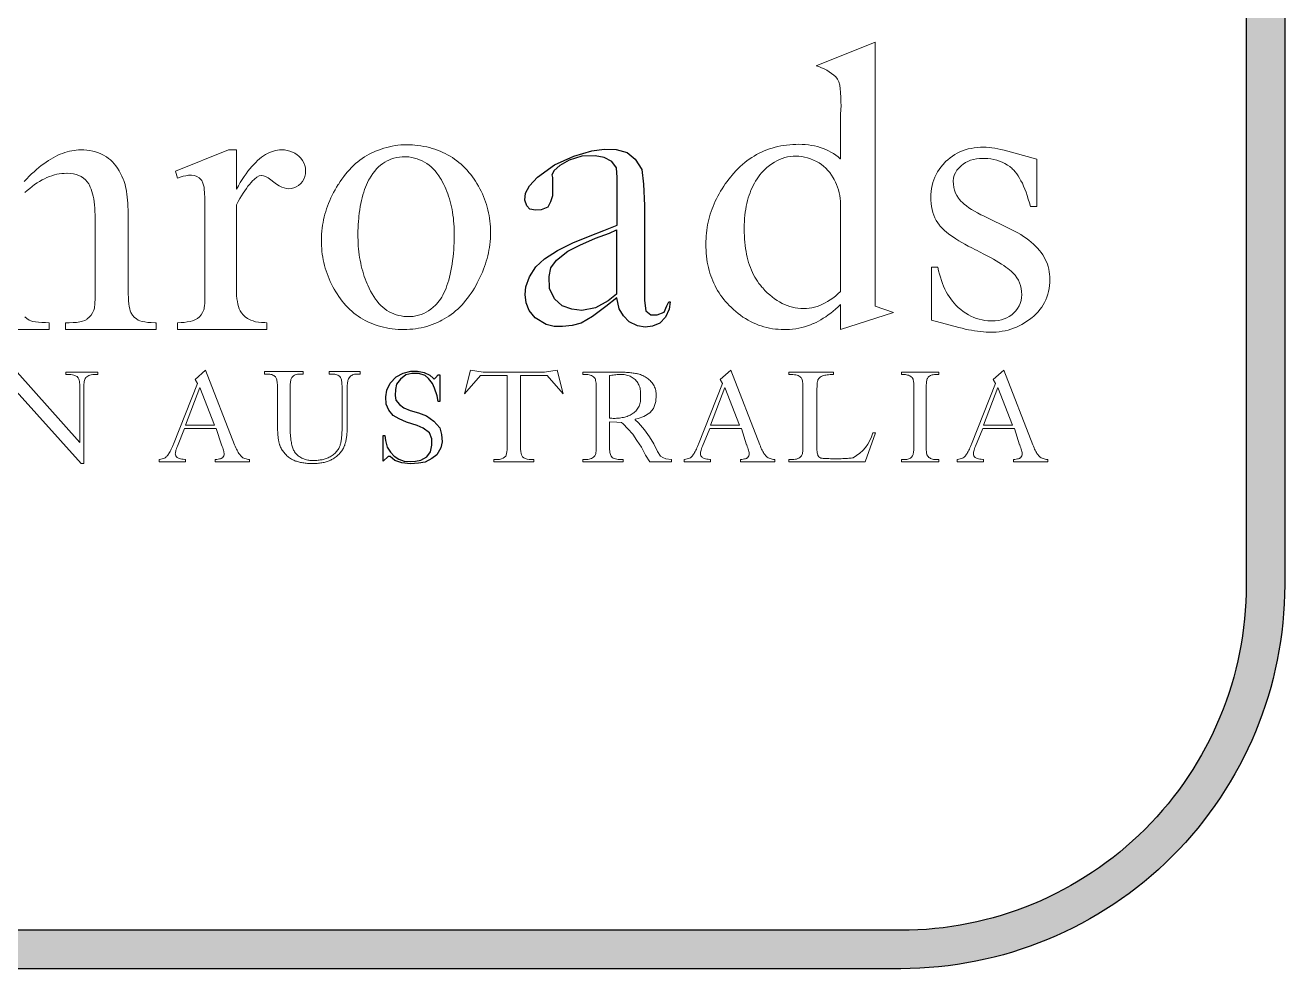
# Model space of a CAD drawing. Extents: x 171 to 1038, y -1303 to 275.
# Drawn here: x 310.28 to 343.08, y 140.06 to 164.64 of the extents above; entities that cross this region are included whole.
import ezdxf

# ---------------------------------------------------------------- set-up
doc = ezdxf.new("R2010")
doc.units = 0
doc.header["$LTSCALE"] = 12
doc.header["$MEASUREMENT"] = 0
for name, color, linetype in [('L18', 4, 'CONTINUOUS'), ('L25', 1, 'CONTINUOUS'), ('L35', 3, 'CONTINUOUS')]:
    doc.layers.add(name, color=color, linetype=linetype)

msp = doc.modelspace()

# ---------------------------------------------------------------- hatches: boundary and pattern name
at = {"layer": 'L25'}
h = msp.add_hatch(color=256, dxfattribs=at)
edge = h.paths.add_edge_path(flags=16)
edge.add_line((333.08, 141.06), (203.08, 141.06))
edge.add_arc((203.08, 150.06), 9, 180, 270, ccw=False)
edge.add_line((194.08, 150.06), (194.08, 265.06))
edge.add_arc((203.08, 265.06), 9, 90, 180, ccw=False)
edge.add_line((203.08, 274.06), (333.08, 274.06))
edge.add_arc((333.08, 265.06), 9, 0, 90, ccw=False)
edge.add_line((342.08, 265.06), (342.08, 150.06))
edge.add_arc((333.08, 150.06), 9, -90, 0, ccw=False)
edge = h.paths.add_edge_path()
edge.add_line((333.08, 140.06), (203.08, 140.06))
edge.add_arc((203.08, 150.06), 10, 180, 270, ccw=False)
edge.add_line((193.08, 150.06), (193.08, 265.06))
edge.add_arc((203.08, 265.06), 10, 90, 180, ccw=False)
edge.add_line((203.08, 275.06), (333.08, 275.06))
edge.add_arc((333.08, 265.06), 10, 0, 90, ccw=False)
edge.add_line((343.08, 265.06), (343.08, 150.06))
edge.add_arc((333.08, 150.06), 10, -90, 0, ccw=False)

# ---------------------------------------------------------------- linework, layer by layer
at = {"layer": 'L18', "lineweight": 0}
for points in [[(330.882, 163.586, -0.102516), (331.395, 163.293), (331.433, 163.238), (331.465, 163.168), (331.491, 163.082), (331.497, 163.051), (331.502, 163.012), (331.506, 162.967), (331.511, 162.915), (331.515, 162.855), (331.518, 162.788), (331.521, 162.715), (331.524, 162.634), (331.526, 162.546), (331.514, 162.322), (331.515, 162.219), (331.516, 162.11), (331.516, 161.994), (331.516, 161.155), (331.507, 161.163), (331.449, 161.211), (331.389, 161.256), (331.326, 161.298), (331.262, 161.336), (331.196, 161.371), (331.128, 161.402), (331.058, 161.431), (330.986, 161.455), (330.911, 161.477), (330.835, 161.496), (330.757, 161.51), (330.677, 161.522), (330.595, 161.53), (330.51, 161.536), (330.424, 161.537), (330.348, 161.536), (330.268, 161.533), (330.189, 161.527), (330.11, 161.519), (330.033, 161.508), (329.958, 161.495), (329.883, 161.479), (329.809, 161.462), (329.737, 161.441), (329.666, 161.419), (329.596, 161.393), (329.527, 161.366), (329.459, 161.336), (329.392, 161.303), (329.327, 161.269), (329.263, 161.231), (329.2, 161.192), (329.137, 161.15), (329.076, 161.106), (329.017, 161.059), (328.958, 161.01), (328.901, 160.958), (328.845, 160.904), (328.789, 160.848), (328.736, 160.789), (328.683, 160.728), (328.654, 160.693), (328.605, 160.63), (328.558, 160.568), (328.513, 160.506), (328.47, 160.443), (328.428, 160.379), (328.389, 160.315), (328.352, 160.25), (328.317, 160.185), (328.283, 160.12), (328.251, 160.054), (328.221, 159.987), (328.193, 159.92), (328.168, 159.853), (328.144, 159.785), (328.122, 159.717), (328.102, 159.648), (328.083, 159.579), (328.067, 159.51), (328.053, 159.439), (328.04, 159.369), (328.03, 159.298), (328.021, 159.226), (328.014, 159.154), (328.01, 159.082), (328.007, 159.009), (328.006, 158.935), (328.007, 158.857), (328.01, 158.777), (328.015, 158.698), (328.023, 158.621), (328.032, 158.545), (328.044, 158.47), (328.057, 158.397), (328.073, 158.324), (328.092, 158.253), (328.112, 158.183), (328.134, 158.115), (328.158, 158.048), (328.185, 157.982), (328.214, 157.917), (328.245, 157.853), (328.277, 157.791), (328.312, 157.73), (328.35, 157.67), (328.389, 157.611), (328.43, 157.554), (328.474, 157.498), (328.519, 157.443), (328.567, 157.389), (328.617, 157.337), (328.664, 157.291), (328.724, 157.234), (328.785, 157.181), (328.847, 157.13), (328.909, 157.082), (328.973, 157.037), (329.038, 156.995), (329.104, 156.956), (329.171, 156.92), (329.239, 156.886), (329.308, 156.856), (329.377, 156.829), (329.448, 156.804), (329.519, 156.782), (329.592, 156.763), (329.666, 156.747), (329.74, 156.734), (329.816, 156.724), (329.892, 156.717), (329.969, 156.713), (330.048, 156.711), (330.103, 156.712), (330.185, 156.716), (330.266, 156.723), (330.346, 156.733), (330.425, 156.747), (330.502, 156.764), (330.579, 156.785), (330.654, 156.808), (330.728, 156.835), (330.801, 156.865), (330.813, 156.87), (330.876, 156.899), (330.939, 156.931), (331.002, 156.966), (331.065, 157.004), (331.129, 157.046), (331.193, 157.091), (331.257, 157.138), (331.321, 157.19), (331.386, 157.244), (331.451, 157.301), (331.516, 157.362), (331.516, 156.711), (332.893, 157.156), (332.417, 157.317), (332.417, 164.196)], [(332.421, 154.021), (332.356, 154.021, -0.210234), (331.839, 153.372), (331.822, 153.368), (331.794, 153.364), (331.763, 153.36), (331.73, 153.357), (331.695, 153.354), (331.658, 153.351), (331.618, 153.35), (331.575, 153.348), (331.531, 153.347), (331.484, 153.347), (331.296, 153.347), (331.256, 153.347), (331.206, 153.348), (331.161, 153.349), (331.121, 153.35), (331.086, 153.352), (331.057, 153.355), (331.033, 153.358), (331.014, 153.361), (331, 153.364), (330.976, 153.376), (330.95, 153.394), (330.93, 153.418), (330.926, 153.426), (330.918, 153.447), (330.911, 153.472), (330.906, 153.501), (330.903, 153.535), (330.9, 153.573), (330.9, 153.615), (330.9, 155.147), (330.9, 155.178), (330.901, 155.221), (330.903, 155.261), (330.905, 155.296), (330.909, 155.327), (330.913, 155.355), (330.918, 155.378), (330.923, 155.397), (330.93, 155.411), (330.939, 155.426), (330.958, 155.448), (330.981, 155.468), (331.01, 155.486), (331.044, 155.503), (331.055, 155.508), (331.078, 155.515), (331.104, 155.521), (331.133, 155.527), (331.166, 155.531), (331.202, 155.534), (331.242, 155.536), (331.284, 155.537), (331.33, 155.537), (331.33, 155.601), (330.165, 155.601), (330.165, 155.537), (330.262, 155.537), (330.275, 155.537), (330.312, 155.535), (330.347, 155.53), (330.38, 155.522), (330.409, 155.511), (330.436, 155.497), (330.461, 155.481), (330.482, 155.461), (330.485, 155.458), (330.496, 155.443), (330.505, 155.425), (330.513, 155.403), (330.52, 155.376), (330.525, 155.346), (330.53, 155.312), (330.533, 155.274), (330.535, 155.233), (330.535, 155.187), (330.535, 153.677), (330.535, 153.656), (330.534, 153.613), (330.532, 153.573), (330.529, 153.538), (330.524, 153.507), (330.519, 153.479), (330.512, 153.456), (330.504, 153.437), (330.496, 153.422), (330.493, 153.418), (330.474, 153.397), (330.452, 153.378), (330.427, 153.362), (330.4, 153.349), (330.37, 153.338), (330.337, 153.331), (330.301, 153.327), (330.262, 153.325), (330.165, 153.325), (330.165, 153.262), (332.158, 153.262)]]:
    msp.add_lwpolyline(points, format="xyb", close=True, dxfattribs=at)
for points in [[(319.304, 161.312), (319.241, 161.28), (319.179, 161.245), (319.117, 161.208), (319.057, 161.167), (318.999, 161.125), (318.942, 161.08), (318.885, 161.033), (318.831, 160.983), (318.777, 160.93), (318.724, 160.875), (318.673, 160.818), (318.623, 160.758), (318.575, 160.696), (318.527, 160.631), (318.481, 160.564), (318.436, 160.494), (318.432, 160.487), (318.39, 160.418), (318.35, 160.349), (318.312, 160.28), (318.276, 160.21), (318.243, 160.14), (318.211, 160.07), (318.182, 159.999), (318.156, 159.929), (318.13, 159.858), (318.107, 159.787), (318.087, 159.716), (318.068, 159.644), (318.051, 159.572), (318.037, 159.5), (318.025, 159.428), (318.015, 159.356), (318.007, 159.283), (318.006, 159.278), (318, 159.2), (317.996, 159.123), (317.995, 159.047), (317.995, 158.971), (317.997, 158.896), (318.002, 158.822), (318.008, 158.748), (318.018, 158.673), (318.029, 158.6), (318.042, 158.527), (318.057, 158.455), (318.075, 158.383), (318.094, 158.312), (318.116, 158.241), (318.141, 158.171), (318.167, 158.101), (318.195, 158.032), (318.225, 157.963), (318.258, 157.895), (318.293, 157.827), (318.33, 157.759), (318.369, 157.692), (318.402, 157.64), (318.445, 157.575), (318.489, 157.512), (318.534, 157.453), (318.581, 157.395), (318.63, 157.339), (318.68, 157.286), (318.732, 157.236), (318.785, 157.187), (318.839, 157.141), (318.896, 157.098), (318.953, 157.056), (319.012, 157.017), (319.073, 156.981), (319.135, 156.946), (319.199, 156.914), (319.263, 156.885), (319.33, 156.857), (319.398, 156.832), (319.468, 156.809), (319.539, 156.789), (319.611, 156.771), (319.686, 156.755), (319.761, 156.742), (319.838, 156.731), (319.917, 156.722), (319.992, 156.716), (320.07, 156.712), (320.147, 156.711), (320.223, 156.713), (320.299, 156.717), (320.374, 156.723), (320.448, 156.732), (320.522, 156.744), (320.595, 156.758), (320.667, 156.775), (320.739, 156.794), (320.81, 156.816), (320.881, 156.841), (320.951, 156.868), (321.02, 156.897), (321.088, 156.93), (321.131, 156.952), (321.194, 156.987), (321.256, 157.024), (321.316, 157.063), (321.375, 157.105), (321.433, 157.15), (321.489, 157.196), (321.544, 157.245), (321.598, 157.296), (321.65, 157.35), (321.701, 157.407), (321.75, 157.465), (321.799, 157.526), (321.845, 157.589), (321.891, 157.655), (321.935, 157.722), (321.978, 157.793), (322.014, 157.854), (322.052, 157.925), (322.089, 157.996), (322.124, 158.067), (322.156, 158.137), (322.186, 158.208), (322.215, 158.28), (322.242, 158.351), (322.266, 158.422), (322.288, 158.494), (322.308, 158.565), (322.327, 158.636), (322.343, 158.708), (322.357, 158.78), (322.369, 158.852), (322.379, 158.924), (322.387, 158.996), (322.387, 159.005), (322.394, 159.083), (322.398, 159.159), (322.399, 159.236), (322.398, 159.312), (322.395, 159.388), (322.39, 159.463), (322.383, 159.537), (322.373, 159.611), (322.362, 159.684), (322.348, 159.756), (322.331, 159.828), (322.313, 159.899), (322.292, 159.97), (322.269, 160.04), (322.243, 160.109), (322.216, 160.178), (322.186, 160.246), (322.154, 160.313), (322.12, 160.381), (322.083, 160.447), (322.045, 160.513), (322.004, 160.578), (321.972, 160.625), (321.928, 160.688), (321.882, 160.748), (321.835, 160.806), (321.786, 160.862), (321.736, 160.915), (321.684, 160.967), (321.631, 161.016), (321.576, 161.063), (321.521, 161.108), (321.463, 161.15), (321.404, 161.19), (321.344, 161.228), (321.282, 161.263), (321.219, 161.297), (321.154, 161.328), (321.088, 161.357), (321.021, 161.384), (320.952, 161.408), (320.881, 161.43), (320.809, 161.45), (320.736, 161.468), (320.661, 161.483), (320.585, 161.497), (320.507, 161.507), (320.428, 161.516), (320.362, 161.522), (320.287, 161.525), (320.212, 161.526), (320.137, 161.524), (320.063, 161.52), (319.988, 161.512), (319.914, 161.502), (319.841, 161.49), (319.767, 161.474), (319.694, 161.456), (319.621, 161.436), (319.549, 161.412), (319.477, 161.386), (319.405, 161.357), (319.333, 161.326)], [(335.458, 156.935), (335.427, 156.935), (335.349, 156.939), (335.273, 156.948), (335.198, 156.961), (335.124, 156.979), (335.052, 157.002), (334.981, 157.029), (334.911, 157.06), (334.842, 157.096), (334.774, 157.137), (334.708, 157.183), (334.643, 157.233), (334.579, 157.287), (334.569, 157.296), (334.519, 157.344), (334.471, 157.396), (334.425, 157.45), (334.382, 157.508), (334.341, 157.568), (334.302, 157.631), (334.264, 157.698), (334.229, 157.767), (334.197, 157.839), (334.167, 157.914), (334.139, 157.992), (334.113, 158.073), (334.089, 158.158), (334.067, 158.245), (334.048, 158.335), (333.884, 158.335), (333.884, 156.956), (334.593, 156.764), (334.679, 156.743), (334.763, 156.724), (334.846, 156.707), (334.926, 156.691), (335.006, 156.678), (335.083, 156.667), (335.159, 156.658), (335.234, 156.651), (335.306, 156.646), (335.378, 156.643), (335.447, 156.642), (335.492, 156.642), (335.57, 156.646), (335.648, 156.654), (335.725, 156.665), (335.8, 156.68), (335.875, 156.698), (335.948, 156.72), (336.021, 156.745), (336.092, 156.774), (336.163, 156.806), (336.232, 156.843), (336.301, 156.883), (336.368, 156.927), (336.434, 156.973), (336.5, 157.024), (336.546, 157.064), (336.604, 157.117), (336.657, 157.174), (336.707, 157.232), (336.752, 157.292), (336.792, 157.356), (336.829, 157.42), (336.861, 157.488), (336.889, 157.558), (336.912, 157.63), (336.932, 157.704), (336.947, 157.78), (336.957, 157.859), (336.964, 157.939), (336.966, 158.022), (336.965, 158.083), (336.959, 158.152), (336.95, 158.219), (336.937, 158.285), (336.92, 158.351), (336.899, 158.415), (336.875, 158.477), (336.846, 158.539), (336.814, 158.599), (336.778, 158.658), (336.738, 158.716), (336.695, 158.773), (336.647, 158.828), (336.595, 158.883), (336.54, 158.936), (336.481, 158.988), (336.418, 159.039), (336.351, 159.088), (336.28, 159.136), (336.205, 159.184), (336.127, 159.229), (336.045, 159.274), (335.958, 159.318), (335.234, 159.67), (335.171, 159.701), (335.081, 159.748), (334.999, 159.794), (334.922, 159.84), (334.853, 159.885), (334.791, 159.93), (334.735, 159.974), (334.686, 160.017), (334.644, 160.06), (334.608, 160.102), (334.584, 160.135), (334.543, 160.2), (334.51, 160.268), (334.483, 160.34), (334.465, 160.416), (334.453, 160.496), (334.45, 160.579), (334.45, 160.588), (334.457, 160.659), (334.475, 160.729), (334.505, 160.796), (334.546, 160.862), (334.599, 160.925), (334.663, 160.986), (334.703, 161.018), (334.764, 161.059), (334.829, 161.092), (334.899, 161.121), (334.974, 161.142), (335.053, 161.157), (335.136, 161.167), (335.224, 161.17), (335.262, 161.17), (335.347, 161.165), (335.429, 161.156), (335.508, 161.141), (335.584, 161.122), (335.657, 161.099), (335.727, 161.07), (335.794, 161.036), (335.858, 160.998), (335.92, 160.955), (335.979, 160.907), (335.985, 160.901), (336.025, 160.861), (336.065, 160.816), (336.104, 160.766), (336.142, 160.712), (336.178, 160.653), (336.213, 160.589), (336.248, 160.522), (336.281, 160.448), (336.314, 160.371), (336.345, 160.289), (336.375, 160.202), (336.404, 160.111), (336.432, 160.014), (336.46, 159.914), (336.624, 159.914), (336.624, 161.146), (335.777, 161.382), (335.69, 161.403), (335.608, 161.422), (335.529, 161.436), (335.452, 161.448), (335.38, 161.456), (335.31, 161.461), (335.244, 161.463), (335.159, 161.461), (335.075, 161.455), (334.994, 161.445), (334.915, 161.432), (334.838, 161.415), (334.763, 161.393), (334.691, 161.369), (334.621, 161.34), (334.554, 161.307), (334.489, 161.271), (334.426, 161.23), (334.365, 161.185), (334.307, 161.137), (334.251, 161.086), (334.228, 161.062), (334.174, 161.004), (334.125, 160.944), (334.079, 160.882), (334.039, 160.818), (334.002, 160.751), (333.97, 160.683), (333.942, 160.613), (333.918, 160.54), (333.898, 160.465), (333.884, 160.389), (333.873, 160.31), (333.866, 160.23), (333.864, 160.147), (333.865, 160.084), (333.871, 159.999), (333.882, 159.917), (333.897, 159.838), (333.917, 159.763), (333.941, 159.69), (333.971, 159.621), (334.005, 159.555), (334.044, 159.492), (334.087, 159.432), (334.103, 159.413), (334.139, 159.372), (334.179, 159.331), (334.224, 159.289), (334.273, 159.247), (334.328, 159.204), (334.387, 159.16), (334.451, 159.116), (334.52, 159.071), (334.593, 159.025), (334.671, 158.979), (334.754, 158.932), (334.841, 158.884), (334.934, 158.836), (335.031, 158.787), (335.052, 158.776), (335.15, 158.727), (335.243, 158.678), (335.331, 158.632), (335.415, 158.586), (335.494, 158.541), (335.569, 158.498), (335.638, 158.456), (335.703, 158.415), (335.763, 158.376), (335.818, 158.337), (335.869, 158.3), (335.915, 158.264), (335.957, 158.229), (335.993, 158.196), (336.006, 158.183), (336.059, 158.124), (336.105, 158.062), (336.144, 157.996), (336.175, 157.927), (336.2, 157.855), (336.218, 157.78), (336.228, 157.702), (336.232, 157.62), (336.227, 157.542), (336.214, 157.466), (336.193, 157.393), (336.162, 157.325), (336.123, 157.259), (336.075, 157.197), (336.018, 157.139), (335.971, 157.097), (335.909, 157.055), (335.844, 157.018), (335.775, 156.988), (335.702, 156.965), (335.624, 156.948), (335.543, 156.938)], [(314.198, 160.837), (314.248, 160.658), (314.315, 160.682), (314.39, 160.704), (314.462, 160.72), (314.53, 160.73), (314.595, 160.733), (314.613, 160.732), (314.687, 160.723), (314.754, 160.7), (314.813, 160.663), (314.836, 160.642), (314.877, 160.59), (314.909, 160.524), (314.932, 160.445), (314.937, 160.421), (314.941, 160.387), (314.944, 160.344), (314.948, 160.295), (314.951, 160.237), (314.954, 160.172), (314.956, 160.098), (314.958, 160.017), (314.959, 159.929), (314.961, 159.832), (314.961, 159.728), (314.962, 159.616), (314.962, 159.497), (314.962, 157.734), (314.962, 157.669), (314.961, 157.563), (314.959, 157.472), (314.955, 157.395), (314.951, 157.333), (314.944, 157.285), (314.938, 157.252), (314.929, 157.225), (314.9, 157.154), (314.862, 157.092), (314.817, 157.041), (314.764, 156.999), (314.748, 156.989), (314.697, 156.963), (314.639, 156.941), (314.573, 156.922), (314.502, 156.908), (314.424, 156.898), (314.339, 156.892), (314.248, 156.89), (314.248, 156.711), (316.575, 156.711), (316.575, 156.89), (316.518, 156.891), (316.433, 156.895), (316.354, 156.904), (316.281, 156.916), (316.216, 156.934), (316.157, 156.954), (316.104, 156.979), (316.071, 156.998), (316.007, 157.043), (315.953, 157.091), (315.91, 157.145), (315.875, 157.203), (315.854, 157.252), (315.835, 157.309), (315.818, 157.372), (315.805, 157.44), (315.795, 157.515), (315.787, 157.596), (315.783, 157.682), (315.781, 157.774), (315.781, 159.953), (315.786, 159.964), (315.829, 160.045), (315.872, 160.122), (315.914, 160.195), (315.956, 160.263), (315.997, 160.327), (316.039, 160.387), (316.08, 160.443), (316.121, 160.494), (316.162, 160.542), (316.202, 160.585), (316.243, 160.624), (316.249, 160.629), (316.315, 160.681), (316.377, 160.712), (316.436, 160.723), (316.439, 160.723), (316.486, 160.715), (316.541, 160.695), (316.605, 160.661), (316.677, 160.614), (316.759, 160.554), (316.827, 160.502), (316.895, 160.458), (316.961, 160.424), (317.025, 160.4), (317.087, 160.385), (317.146, 160.38), (317.205, 160.384), (317.273, 160.399), (317.338, 160.426), (317.398, 160.464), (317.454, 160.514), (317.455, 160.515), (317.501, 160.571), (317.537, 160.631), (317.562, 160.697), (317.578, 160.767), (317.583, 160.842), (317.583, 160.85), (317.577, 160.92), (317.562, 160.987), (317.536, 161.051), (317.502, 161.114), (317.458, 161.173), (317.404, 161.229), (317.36, 161.266), (317.302, 161.305), (317.24, 161.336), (317.174, 161.361), (317.104, 161.379), (317.03, 161.39), (316.952, 161.393), (316.952, 161.393), (316.9, 161.391), (316.848, 161.385), (316.796, 161.376), (316.744, 161.362), (316.693, 161.345), (316.641, 161.324), (316.59, 161.298), (316.538, 161.269), (316.487, 161.237), (316.436, 161.2), (316.385, 161.159), (316.334, 161.115), (316.283, 161.066), (316.232, 161.014), (316.182, 160.958), (316.131, 160.898), (316.081, 160.834), (316.031, 160.766), (315.98, 160.695), (315.931, 160.62), (315.881, 160.54), (315.831, 160.457), (315.781, 160.37), (315.781, 161.393), (315.573, 161.393)], [(320.162, 157.053), (320.144, 157.055), (320.075, 157.065), (320.008, 157.078), (319.943, 157.097), (319.88, 157.119), (319.819, 157.146), (319.76, 157.176), (319.702, 157.211), (319.647, 157.25), (319.593, 157.293), (319.542, 157.341), (319.492, 157.392), (319.444, 157.447), (319.399, 157.507), (319.355, 157.571), (319.313, 157.639), (319.273, 157.711), (319.234, 157.787), (319.199, 157.868), (319.185, 157.898), (319.159, 157.963), (319.134, 158.03), (319.111, 158.096), (319.089, 158.164), (319.069, 158.233), (319.05, 158.302), (319.033, 158.372), (319.017, 158.443), (319.003, 158.515), (318.99, 158.587), (318.979, 158.661), (318.97, 158.736), (318.962, 158.811), (318.955, 158.887), (318.95, 158.964), (318.947, 159.042), (318.945, 159.121), (318.944, 159.2), (318.946, 159.281), (318.948, 159.362), (318.953, 159.444), (318.958, 159.527), (318.965, 159.611), (318.97, 159.657), (318.98, 159.745), (318.992, 159.831), (319.005, 159.913), (319.02, 159.994), (319.037, 160.071), (319.055, 160.146), (319.074, 160.219), (319.095, 160.289), (319.118, 160.356), (319.142, 160.42), (319.168, 160.483), (319.195, 160.542), (319.224, 160.599), (319.244, 160.635), (319.288, 160.709), (319.334, 160.777), (319.382, 160.841), (319.431, 160.898), (319.483, 160.951), (319.536, 160.998), (319.591, 161.04), (319.647, 161.075), (319.706, 161.106), (319.731, 161.118), (319.806, 161.148), (319.881, 161.172), (319.955, 161.191), (320.028, 161.204), (320.1, 161.212), (320.173, 161.213), (320.244, 161.21), (320.271, 161.207), (320.345, 161.196), (320.416, 161.18), (320.485, 161.16), (320.552, 161.136), (320.617, 161.107), (320.679, 161.074), (320.739, 161.037), (320.796, 160.995), (320.851, 160.948), (320.905, 160.898), (320.955, 160.842), (321.003, 160.782), (321.05, 160.718), (321.093, 160.65), (321.118, 160.609), (321.149, 160.551), (321.18, 160.493), (321.209, 160.434), (321.236, 160.373), (321.262, 160.31), (321.285, 160.247), (321.308, 160.182), (321.329, 160.116), (321.348, 160.048), (321.365, 159.979), (321.381, 159.91), (321.396, 159.838), (321.409, 159.766), (321.42, 159.692), (321.43, 159.616), (321.438, 159.54), (321.444, 159.462), (321.449, 159.383), (321.452, 159.302), (321.455, 159.221), (321.455, 159.137), (321.453, 159.053), (321.45, 158.967), (321.445, 158.88), (321.439, 158.792), (321.431, 158.702), (321.422, 158.608), (321.41, 158.511), (321.397, 158.417), (321.382, 158.327), (321.366, 158.24), (321.349, 158.157), (321.329, 158.076), (321.31, 157.999), (321.288, 157.926), (321.264, 157.856), (321.24, 157.788), (321.213, 157.725), (321.186, 157.665), (321.157, 157.607), (321.127, 157.554), (321.095, 157.504), (321.061, 157.457), (321.027, 157.413), (320.991, 157.373), (320.964, 157.346), (320.907, 157.292), (320.848, 157.244), (320.786, 157.201), (320.724, 157.163), (320.66, 157.131), (320.594, 157.104), (320.526, 157.082), (320.457, 157.066), (320.386, 157.055), (320.313, 157.049), (320.239, 157.048)], [(330.81, 161.128), (330.888, 161.09), (330.953, 161.053), (331.015, 161.01), (331.074, 160.964), (331.13, 160.913), (331.182, 160.858), (331.231, 160.799), (331.277, 160.736), (331.32, 160.668), (331.348, 160.617), (331.381, 160.552), (331.41, 160.486), (331.437, 160.417), (331.459, 160.347), (331.479, 160.276), (331.495, 160.203), (331.507, 160.129), (331.516, 160.053), (331.516, 157.709), (331.51, 157.703), (331.444, 157.642), (331.378, 157.585), (331.311, 157.533), (331.244, 157.485), (331.176, 157.442), (331.109, 157.403), (331.041, 157.369), (330.973, 157.339), (330.904, 157.314), (330.835, 157.294), (330.765, 157.278), (330.695, 157.267), (330.626, 157.259), (330.555, 157.257), (330.549, 157.257), (330.476, 157.26), (330.404, 157.266), (330.333, 157.277), (330.262, 157.292), (330.193, 157.311), (330.125, 157.334), (330.057, 157.361), (329.99, 157.393), (329.924, 157.429), (329.859, 157.468), (329.794, 157.512), (329.731, 157.56), (329.668, 157.612), (329.607, 157.669), (329.546, 157.729), (329.486, 157.794), (329.466, 157.815), (329.426, 157.864), (329.386, 157.915), (329.349, 157.968), (329.314, 158.022), (329.28, 158.079), (329.249, 158.138), (329.219, 158.198), (329.192, 158.26), (329.166, 158.324), (329.142, 158.39), (329.12, 158.458), (329.1, 158.528), (329.082, 158.599), (329.066, 158.673), (329.052, 158.748), (329.039, 158.825), (329.029, 158.904), (329.02, 158.986), (329.013, 159.068), (329.009, 159.153), (329.006, 159.24), (329.005, 159.328), (329.005, 159.35), (329.007, 159.438), (329.01, 159.524), (329.015, 159.608), (329.023, 159.69), (329.032, 159.77), (329.044, 159.848), (329.058, 159.924), (329.073, 159.999), (329.091, 160.071), (329.111, 160.142), (329.132, 160.21), (329.156, 160.277), (329.181, 160.341), (329.209, 160.404), (329.238, 160.465), (329.27, 160.524), (329.303, 160.581), (329.339, 160.636), (329.377, 160.689), (329.416, 160.741), (329.458, 160.79), (329.502, 160.837), (329.536, 160.872), (329.598, 160.929), (329.66, 160.981), (329.724, 161.028), (329.79, 161.071), (329.856, 161.108), (329.924, 161.14), (329.993, 161.167), (330.064, 161.19), (330.135, 161.207), (330.209, 161.22), (330.283, 161.227), (330.359, 161.229), (330.428, 161.227), (330.503, 161.219), (330.579, 161.205), (330.655, 161.184), (330.732, 161.159)], [(314.707, 155.413), (314.768, 155.302), (314.143, 153.729), (314.132, 153.704), (314.116, 153.666), (314.1, 153.63), (314.085, 153.597), (314.069, 153.566), (314.054, 153.537), (314.039, 153.51), (314.024, 153.485), (314.01, 153.462), (313.995, 153.442), (313.981, 153.423), (313.968, 153.407), (313.954, 153.393), (313.945, 153.385), (313.927, 153.373), (313.905, 153.362), (313.878, 153.352), (313.847, 153.342), (313.811, 153.334), (313.77, 153.325), (313.77, 153.262), (314.452, 153.262), (314.452, 153.325), (314.433, 153.327), (314.392, 153.331), (314.357, 153.336), (314.325, 153.343), (314.297, 153.35), (314.274, 153.359), (314.254, 153.368), (314.239, 153.379), (314.222, 153.394), (314.204, 153.418), (314.193, 153.444), (314.189, 153.472), (314.19, 153.491), (314.193, 153.514), (314.199, 153.541), (314.207, 153.57), (314.218, 153.602), (314.231, 153.638), (314.246, 153.676), (314.432, 154.137), (315.257, 154.137), (315.394, 153.708), (315.396, 153.704), (315.411, 153.665), (315.424, 153.629), (315.435, 153.596), (315.444, 153.565), (315.451, 153.537), (315.456, 153.511), (315.46, 153.489), (315.461, 153.469), (315.459, 153.447), (315.451, 153.42), (315.436, 153.395), (315.414, 153.372), (315.406, 153.367), (315.387, 153.356), (315.364, 153.347), (315.337, 153.339), (315.305, 153.333), (315.27, 153.328), (315.23, 153.325), (315.23, 153.262), (316.125, 153.262), (316.125, 153.325), (316.094, 153.328), (316.062, 153.333), (316.031, 153.34), (316.003, 153.349), (315.977, 153.36), (315.952, 153.373), (315.929, 153.388), (315.909, 153.405), (315.902, 153.411), (315.888, 153.426), (315.874, 153.443), (315.859, 153.462), (315.845, 153.484), (315.83, 153.509), (315.815, 153.536), (315.799, 153.565), (315.783, 153.597), (315.768, 153.632), (315.751, 153.669), (315.735, 153.708), (314.978, 155.655)], [(317.788, 153.298), (317.756, 153.299), (317.725, 153.3), (317.695, 153.303), (317.665, 153.307), (317.637, 153.311), (317.609, 153.317), (317.583, 153.324), (317.557, 153.332), (317.532, 153.341), (317.509, 153.351), (317.486, 153.362), (317.461, 153.375), (317.436, 153.391), (317.411, 153.407), (317.388, 153.425), (317.367, 153.443), (317.347, 153.462), (317.328, 153.482), (317.312, 153.503), (317.296, 153.524), (317.293, 153.529), (317.281, 153.549), (317.27, 153.571), (317.259, 153.594), (317.249, 153.619), (317.24, 153.645), (317.232, 153.673), (317.224, 153.702), (317.218, 153.733), (317.212, 153.765), (317.206, 153.799), (317.202, 153.829), (317.198, 153.86), (317.194, 153.891), (317.191, 153.92), (317.188, 153.95), (317.186, 153.978), (317.184, 154.006), (317.182, 154.033), (317.181, 154.06), (317.181, 154.086), (317.181, 154.111), (317.181, 155.202), (317.181, 155.217), (317.181, 155.257), (317.183, 155.293), (317.186, 155.326), (317.19, 155.356), (317.195, 155.383), (317.2, 155.407), (317.207, 155.428), (317.215, 155.446), (317.224, 155.46), (317.232, 155.472), (317.249, 155.491), (317.269, 155.507), (317.29, 155.521), (317.313, 155.532), (317.339, 155.541), (317.368, 155.547), (317.398, 155.55), (317.431, 155.552), (317.52, 155.552), (317.52, 155.616), (316.51, 155.616), (316.51, 155.552), (316.598, 155.552), (316.617, 155.552), (316.65, 155.549), (316.679, 155.544), (316.707, 155.537), (316.732, 155.527), (316.754, 155.515), (316.774, 155.501), (316.791, 155.485), (316.796, 155.478), (316.806, 155.463), (316.815, 155.445), (316.823, 155.424), (316.83, 155.4), (316.836, 155.374), (316.841, 155.345), (316.845, 155.313), (316.847, 155.279), (316.849, 155.241), (316.849, 155.202), (316.849, 154.287), (316.849, 154.272), (316.85, 154.232), (316.85, 154.193), (316.851, 154.155), (316.852, 154.118), (316.853, 154.083), (316.855, 154.049), (316.857, 154.017), (316.859, 153.985), (316.861, 153.955), (316.864, 153.927), (316.867, 153.899), (316.87, 153.873), (316.873, 153.848), (316.877, 153.825), (316.881, 153.802), (316.885, 153.781), (316.89, 153.762), (316.894, 153.744), (316.899, 153.727), (316.905, 153.711), (316.909, 153.7), (316.92, 153.673), (316.931, 153.647), (316.944, 153.622), (316.957, 153.597), (316.972, 153.573), (316.987, 153.55), (317.003, 153.527), (317.02, 153.505), (317.038, 153.484), (317.056, 153.463), (317.076, 153.443), (317.096, 153.424), (317.117, 153.405), (317.139, 153.387), (317.162, 153.37), (317.186, 153.354), (317.193, 153.349), (317.212, 153.337), (317.232, 153.326), (317.254, 153.315), (317.275, 153.305), (317.298, 153.295), (317.321, 153.286), (317.345, 153.278), (317.37, 153.27), (317.396, 153.263), (317.422, 153.256), (317.449, 153.25), (317.478, 153.244), (317.507, 153.239), (317.536, 153.235), (317.567, 153.231), (317.598, 153.228), (317.63, 153.225), (317.663, 153.223), (317.697, 153.222), (317.732, 153.221), (317.767, 153.221), (317.789, 153.221), (317.822, 153.222), (317.855, 153.223), (317.887, 153.225), (317.918, 153.228), (317.948, 153.231), (317.978, 153.235), (318.007, 153.24), (318.036, 153.245), (318.064, 153.251), (318.091, 153.258), (318.117, 153.265), (318.143, 153.273), (318.168, 153.282), (318.192, 153.291), (318.216, 153.301), (318.239, 153.312), (318.261, 153.323), (318.283, 153.335), (318.304, 153.347), (318.324, 153.361), (318.339, 153.371), (318.364, 153.389), (318.388, 153.408), (318.41, 153.427), (318.432, 153.446), (318.453, 153.466), (318.472, 153.487), (318.49, 153.508), (318.508, 153.53), (318.524, 153.552), (318.539, 153.574), (318.553, 153.597), (318.566, 153.62), (318.578, 153.644), (318.589, 153.669), (318.598, 153.694), (318.601, 153.701), (318.608, 153.721), (318.614, 153.743), (318.62, 153.765), (318.626, 153.789), (318.631, 153.813), (318.636, 153.837), (318.641, 153.863), (318.645, 153.89), (318.649, 153.917), (318.652, 153.946), (318.655, 153.975), (318.658, 154.005), (318.661, 154.036), (318.663, 154.067), (318.664, 154.1), (318.666, 154.133), (318.667, 154.168), (318.667, 154.203), (318.667, 154.239), (318.667, 155.188), (318.668, 155.228), (318.669, 155.266), (318.671, 155.301), (318.674, 155.332), (318.678, 155.36), (318.683, 155.385), (318.689, 155.405), (318.696, 155.423), (318.704, 155.436), (318.707, 155.442), (318.724, 155.465), (318.743, 155.485), (318.763, 155.503), (318.785, 155.518), (318.808, 155.53), (318.833, 155.54), (318.859, 155.546), (318.886, 155.55), (318.916, 155.552), (319.004, 155.552), (319.004, 155.616), (318.196, 155.616), (318.196, 155.552), (318.284, 155.552), (318.315, 155.551), (318.345, 155.547), (318.373, 155.541), (318.4, 155.533), (318.424, 155.522), (318.446, 155.509), (318.466, 155.494), (318.484, 155.476), (318.484, 155.475), (318.493, 155.463), (318.502, 155.447), (318.509, 155.427), (318.515, 155.405), (318.52, 155.379), (318.525, 155.35), (318.528, 155.318), (318.53, 155.282), (318.532, 155.244), (318.532, 155.202), (318.532, 154.183), (318.532, 154.153), (318.532, 154.115), (318.531, 154.078), (318.53, 154.042), (318.528, 154.008), (318.526, 153.975), (318.524, 153.943), (318.521, 153.912), (318.518, 153.882), (318.515, 153.854), (318.511, 153.827), (318.506, 153.801), (318.502, 153.777), (318.497, 153.753), (318.492, 153.731), (318.486, 153.711), (318.48, 153.691), (318.474, 153.673), (318.467, 153.656), (318.456, 153.633), (318.444, 153.61), (318.43, 153.587), (318.415, 153.565), (318.399, 153.544), (318.381, 153.523), (318.362, 153.503), (318.341, 153.484), (318.319, 153.466), (318.296, 153.448), (318.272, 153.431), (318.246, 153.414), (318.218, 153.398), (318.217, 153.397), (318.192, 153.385), (318.168, 153.373), (318.143, 153.362), (318.117, 153.352), (318.091, 153.342), (318.065, 153.334), (318.038, 153.327), (318.011, 153.32), (317.963, 153.314), (317.935, 153.309), (317.906, 153.305), (317.877, 153.302), (317.848, 153.3), (317.818, 153.299)], [(322.208, 155.601), (321.874, 155.652), (321.724, 155.037), (322.135, 155.517), (322.833, 155.517), (322.833, 153.667), (322.833, 153.649), (322.831, 153.581), (322.826, 153.524), (322.818, 153.478), (322.807, 153.441), (322.793, 153.415), (322.764, 153.383), (322.727, 153.358), (322.682, 153.34), (322.631, 153.329), (322.572, 153.325), (322.485, 153.325), (322.485, 153.262), (323.527, 153.262), (323.527, 153.325), (323.441, 153.325), (323.407, 153.326), (323.352, 153.334), (323.304, 153.348), (323.263, 153.37), (323.23, 153.398), (323.219, 153.413), (323.205, 153.443), (323.194, 153.484), (323.187, 153.535), (323.182, 153.596), (323.181, 153.667), (323.181, 155.517), (323.876, 155.517), (324.288, 155.037), (324.138, 155.652), (323.804, 155.601)], [(325.782, 155.543), (325.804, 155.543), (325.84, 155.541), (325.875, 155.537), (325.909, 155.532), (325.942, 155.525), (325.974, 155.516), (326.005, 155.506), (326.034, 155.493), (326.063, 155.479), (326.09, 155.464), (326.116, 155.447), (326.14, 155.427), (326.164, 155.407), (326.172, 155.398), (326.194, 155.375), (326.214, 155.351), (326.231, 155.325), (326.247, 155.299), (326.261, 155.271), (326.273, 155.243), (326.284, 155.213), (326.292, 155.183), (326.298, 155.151), (326.303, 155.118), (326.306, 155.084), (326.307, 155.049), (326.307, 155.039), (326.305, 154.868), (326.302, 154.836), (326.296, 154.805), (326.288, 154.775), (326.279, 154.745), (326.267, 154.717), (326.253, 154.689), (326.238, 154.663), (326.22, 154.637), (326.201, 154.612), (326.179, 154.588), (326.155, 154.565), (326.13, 154.542), (326.111, 154.529), (326.089, 154.513), (326.064, 154.498), (326.039, 154.484), (326.012, 154.471), (325.985, 154.46), (325.956, 154.449), (325.925, 154.439), (325.894, 154.43), (325.861, 154.423), (325.828, 154.416), (325.792, 154.411), (325.756, 154.406), (325.719, 154.402), (325.68, 154.4), (325.64, 154.398), (325.599, 154.398), (325.593, 154.398), (325.557, 154.399), (325.498, 154.399), (325.498, 155.51), (325.515, 155.513), (325.555, 155.52), (325.594, 155.526), (325.631, 155.531), (325.665, 155.535), (325.697, 155.539), (325.728, 155.541), (325.756, 155.542)], [(328.381, 155.413), (328.443, 155.302), (327.818, 153.729), (327.807, 153.704), (327.791, 153.666), (327.775, 153.63), (327.759, 153.597), (327.744, 153.566), (327.729, 153.537), (327.714, 153.51), (327.699, 153.485), (327.684, 153.462), (327.67, 153.442), (327.656, 153.423), (327.642, 153.407), (327.628, 153.393), (327.62, 153.385), (327.602, 153.373), (327.58, 153.362), (327.553, 153.352), (327.521, 153.342), (327.485, 153.334), (327.444, 153.325), (327.444, 153.262), (328.126, 153.262), (328.126, 153.325), (328.107, 153.327), (328.067, 153.331), (328.031, 153.336), (327.999, 153.343), (327.972, 153.35), (327.948, 153.359), (327.929, 153.368), (327.914, 153.379), (327.897, 153.394), (327.878, 153.418), (327.867, 153.444), (327.864, 153.472), (327.865, 153.491), (327.868, 153.514), (327.874, 153.541), (327.882, 153.57), (327.892, 153.602), (327.905, 153.638), (327.921, 153.676), (328.107, 154.137), (328.931, 154.137), (329.068, 153.708), (329.07, 153.704), (329.086, 153.665), (329.099, 153.629), (329.11, 153.596), (329.119, 153.565), (329.126, 153.537), (329.131, 153.511), (329.134, 153.489), (329.135, 153.469), (329.134, 153.447), (329.125, 153.42), (329.11, 153.395), (329.088, 153.372), (329.081, 153.367), (329.062, 153.356), (329.039, 153.347), (329.012, 153.339), (328.98, 153.333), (328.944, 153.328), (328.904, 153.325), (328.904, 153.262), (329.799, 153.262), (329.799, 153.325), (329.769, 153.328), (329.737, 153.333), (329.706, 153.34), (329.678, 153.349), (329.651, 153.36), (329.627, 153.373), (329.604, 153.388), (329.584, 153.405), (329.577, 153.411), (329.563, 153.426), (329.549, 153.443), (329.534, 153.462), (329.52, 153.484), (329.504, 153.509), (329.489, 153.536), (329.474, 153.565), (329.458, 153.597), (329.442, 153.632), (329.426, 153.669), (329.41, 153.708), (328.653, 155.655)], [(335.491, 155.413), (335.552, 155.302), (334.927, 153.729), (334.916, 153.704), (334.9, 153.666), (334.884, 153.63), (334.869, 153.597), (334.853, 153.566), (334.838, 153.537), (334.823, 153.51), (334.808, 153.485), (334.794, 153.462), (334.779, 153.442), (334.765, 153.423), (334.751, 153.407), (334.738, 153.393), (334.729, 153.385), (334.711, 153.373), (334.689, 153.362), (334.662, 153.352), (334.631, 153.342), (334.594, 153.334), (334.554, 153.325), (334.554, 153.262), (335.236, 153.262), (335.236, 153.325), (335.217, 153.327), (335.176, 153.331), (335.141, 153.336), (335.109, 153.343), (335.081, 153.35), (335.058, 153.359), (335.038, 153.368), (335.023, 153.379), (335.006, 153.394), (334.988, 153.418), (334.977, 153.444), (334.973, 153.472), (334.974, 153.491), (334.977, 153.514), (334.983, 153.541), (334.991, 153.57), (335.002, 153.602), (335.015, 153.638), (335.03, 153.676), (335.216, 154.137), (336.04, 154.137), (336.178, 153.708), (336.18, 153.704), (336.195, 153.665), (336.208, 153.629), (336.219, 153.596), (336.228, 153.565), (336.235, 153.537), (336.24, 153.511), (336.244, 153.489), (336.245, 153.469), (336.243, 153.447), (336.235, 153.42), (336.22, 153.395), (336.198, 153.372), (336.19, 153.367), (336.171, 153.356), (336.148, 153.347), (336.121, 153.339), (336.089, 153.333), (336.054, 153.328), (336.014, 153.325), (336.014, 153.262), (336.909, 153.262), (336.909, 153.325), (336.878, 153.328), (336.846, 153.333), (336.815, 153.34), (336.787, 153.349), (336.761, 153.36), (336.736, 153.373), (336.713, 153.388), (336.693, 153.405), (336.686, 153.411), (336.672, 153.426), (336.658, 153.443), (336.643, 153.462), (336.629, 153.484), (336.614, 153.509), (336.599, 153.536), (336.583, 153.565), (336.567, 153.597), (336.552, 153.632), (336.535, 153.669), (336.519, 153.708), (335.762, 155.655)], [(314.825, 155.199), (315.21, 154.221), (314.452, 154.221)], [(328.5, 155.199), (328.884, 154.221), (328.126, 154.221)], [(335.609, 155.199), (335.994, 154.221), (335.236, 154.221)]]:
    msp.add_lwpolyline(points, close=True, dxfattribs=at)
at = {"layer": 'L18'}
for points in [[(325.7, 159.433), (325.7, 160.672), (325.677, 160.926), (325.556, 161.089), (325.36, 161.195), (325.124, 161.235), (324.779, 161.227), (324.448, 161.127), (324.201, 160.988), (324.056, 160.852), (323.999, 160.746), (324.008, 160.672), (324.016, 160.404), (324.008, 160.192), (323.962, 160.035), (323.892, 159.903), (323.72, 159.833), (323.573, 159.82), (323.423, 159.845), (323.341, 159.932), (323.29, 160.085), (323.31, 160.261), (323.412, 160.459), (323.624, 160.685), (324.064, 161.002), (324.564, 161.227), (325.036, 161.365), (325.359, 161.408), (325.672, 161.401), (325.956, 161.324), (326.168, 161.154), (326.34, 160.878), (326.383, 160.495), (326.408, 159.943), (326.408, 157.466), (326.446, 157.195), (326.575, 157.096), (326.738, 157.096), (326.917, 157.167), (326.993, 157.328), (327.038, 157.435), (327.08, 157.435), (327.048, 157.243), (326.952, 157.03), (326.806, 156.877), (326.616, 156.803), (326.426, 156.769), (326.222, 156.809), (326.009, 156.912), (325.858, 157.07), (325.749, 157.248), (325.688, 157.54), (325.402, 157.316), (325.058, 157.053), (324.759, 156.875), (324.527, 156.818), (324.269, 156.79), (324.057, 156.79), (323.845, 156.842), (323.558, 157.019), (323.407, 157.211), (323.324, 157.411), (323.297, 157.625), (323.317, 157.825), (323.416, 158.086), (323.579, 158.347), (323.805, 158.552), (324.145, 158.769), (324.546, 158.97), (324.994, 159.156), (325.347, 159.296)], [(325.682, 157.634), (325.459, 157.459), (325.134, 157.277), (324.775, 157.208), (324.513, 157.239), (324.266, 157.332), (324.062, 157.512), (323.937, 157.777), (323.922, 158.092), (323.969, 158.319), (324.118, 158.522), (324.413, 158.749), (324.727, 158.906), (325.134, 159.091), (325.496, 159.224), (325.682, 159.307)], [(319.6, 153.279), (319.6, 153.95), (319.646, 153.95), (319.661, 153.819), (319.71, 153.644), (319.796, 153.521), (319.893, 153.415), (320.008, 153.334), (320.151, 153.285), (320.302, 153.277), (320.448, 153.281), (320.587, 153.309), (320.743, 153.399), (320.833, 153.523), (320.87, 153.695), (320.87, 153.862), (320.808, 154.023), (320.64, 154.141), (320.486, 154.21), (320.212, 154.299), (320.019, 154.383), (319.867, 154.475), (319.748, 154.611), (319.68, 154.769), (319.672, 154.961), (319.7, 155.136), (319.784, 155.316), (319.94, 155.479), (320.119, 155.579), (320.323, 155.627), (320.499, 155.627), (320.666, 155.591), (320.822, 155.523), (320.902, 155.447), (320.931, 155.422), (320.965, 155.456), (321.035, 155.53), (321.076, 155.53), (321.076, 154.84), (321.038, 154.84), (321.011, 154.987), (320.942, 155.186), (320.885, 155.308), (320.787, 155.438), (320.693, 155.512), (320.533, 155.565), (320.353, 155.565), (320.19, 155.533), (320.05, 155.422), (319.952, 155.291), (319.927, 155.147), (319.919, 154.993), (319.936, 154.869), (320.026, 154.758), (320.137, 154.672), (320.307, 154.603), (320.525, 154.543), (320.734, 154.459), (320.926, 154.327), (321.077, 154.151), (321.125, 153.976), (321.137, 153.789), (321.101, 153.626), (320.998, 153.447), (320.874, 153.351), (320.695, 153.259), (320.523, 153.227), (320.31, 153.211), (320.086, 153.235), (319.902, 153.303), (319.781, 153.4), (319.734, 153.405)]]:
    msp.add_lwpolyline(points, close=True, dxfattribs=at)
at = {"layer": 'L18', "lineweight": 0}
for points in [[(310.27, 160.279), (310.334, 160.336), (310.398, 160.39), (310.462, 160.441), (310.526, 160.488), (310.59, 160.532), (310.654, 160.571), (310.718, 160.608), (310.783, 160.641), (310.847, 160.671), (310.911, 160.697), (310.975, 160.72), (311.04, 160.739), (311.104, 160.755), (311.168, 160.766), (311.233, 160.775), (311.297, 160.78), (311.361, 160.783), (311.373, 160.783), (311.457, 160.778), (311.536, 160.768), (311.61, 160.75), (311.677, 160.726), (311.74, 160.695), (311.797, 160.657), (311.849, 160.613), (311.894, 160.562), (311.935, 160.504), (311.952, 160.474), (311.976, 160.424), (311.998, 160.37), (312.017, 160.312), (312.035, 160.25), (312.051, 160.184), (312.064, 160.113), (312.076, 160.038), (312.085, 159.959), (312.092, 159.876), (312.097, 159.788), (312.101, 159.697), (312.102, 159.601), (312.102, 157.739), (312.102, 157.698), (312.101, 157.587), (312.099, 157.493), (312.096, 157.414), (312.092, 157.351), (312.087, 157.303), (312.081, 157.272), (312.064, 157.22), (312.034, 157.15), (311.995, 157.087), (311.95, 157.034), (311.898, 156.989), (311.881, 156.977), (311.829, 156.951), (311.769, 156.928), (311.699, 156.912), (311.618, 156.899), (311.529, 156.892), (311.429, 156.89), (311.33, 156.89), (311.33, 156.711), (313.691, 156.711), (313.691, 156.89), (313.665, 156.89), (313.563, 156.893), (313.472, 156.899), (313.393, 156.909), (313.324, 156.922), (313.267, 156.939), (313.222, 156.959), (313.175, 156.987), (313.118, 157.034), (313.071, 157.09), (313.034, 157.153), (313.033, 157.156), (313.016, 157.199), (313.002, 157.251), (312.989, 157.311), (312.979, 157.379), (312.972, 157.457), (312.966, 157.542), (312.962, 157.636), (312.961, 157.739), (312.961, 159.68), (312.961, 159.735), (312.96, 159.829), (312.957, 159.918), (312.952, 160.004), (312.946, 160.086), (312.939, 160.163), (312.93, 160.237), (312.92, 160.306), (312.908, 160.372), (312.895, 160.433), (312.881, 160.491), (312.864, 160.544), (312.847, 160.594), (312.832, 160.63), (312.798, 160.708), (312.763, 160.78), (312.724, 160.85), (312.684, 160.914), (312.642, 160.974), (312.597, 161.03), (312.551, 161.081), (312.502, 161.129), (312.451, 161.171), (312.398, 161.209), (312.38, 161.221), (312.318, 161.257), (312.253, 161.289), (312.185, 161.316), (312.115, 161.34), (312.043, 161.359), (311.967, 161.374), (311.889, 161.385), (311.809, 161.391), (311.727, 161.393), (311.67, 161.392), (311.611, 161.388), (311.552, 161.38), (311.492, 161.371), (311.433, 161.358), (311.373, 161.342), (311.313, 161.324), (311.252, 161.302), (311.192, 161.278), (311.131, 161.251), (311.07, 161.221), (311.009, 161.189), (310.947, 161.153), (310.885, 161.115), (310.823, 161.073), (310.761, 161.029), (310.699, 160.982), (310.636, 160.932), (310.574, 160.879), (310.51, 160.823), (310.447, 160.765), (310.383, 160.704), (310.32, 160.64), (310.255, 160.572)], [(308.542, 156.711), (310.903, 156.711), (310.903, 156.89), (310.811, 156.891), (310.712, 156.895), (310.624, 156.902), (310.548, 156.912), (310.483, 156.925), (310.429, 156.94), (310.387, 156.959), (310.326, 156.996), (310.271, 157.043)], [(310.042, 155.108), (311.739, 153.224), (311.807, 153.224), (311.807, 155.196), (311.807, 155.196), (311.808, 155.243), (311.81, 155.286), (311.813, 155.323), (311.817, 155.357), (311.823, 155.387), (311.83, 155.411), (311.839, 155.432), (311.849, 155.448), (311.86, 155.461), (311.882, 155.482), (311.907, 155.499), (311.935, 155.513), (311.966, 155.523), (312.001, 155.531), (312.039, 155.536), (312.08, 155.537), (312.171, 155.537), (312.171, 155.601), (311.34, 155.601), (311.34, 155.537), (311.429, 155.537), (311.471, 155.536), (311.509, 155.531), (311.544, 155.524), (311.576, 155.514), (311.604, 155.5), (311.629, 155.484), (311.651, 155.465), (311.659, 155.455), (311.669, 155.438), (311.679, 155.416), (311.686, 155.39), (311.693, 155.36), (311.698, 155.325), (311.701, 155.286), (311.703, 155.243), (311.704, 155.196), (311.704, 153.771), (310.067, 155.601)], [(326.707, 154.905), (326.711, 154.933), (326.714, 154.966), (326.715, 154.999), (326.714, 155.027), (326.711, 155.06), (326.707, 155.092), (326.701, 155.124), (326.693, 155.155), (326.683, 155.185), (326.671, 155.214), (326.658, 155.242), (326.643, 155.27), (326.626, 155.296), (326.607, 155.322), (326.586, 155.348), (326.577, 155.357), (326.554, 155.381), (326.529, 155.404), (326.503, 155.426), (326.477, 155.446), (326.45, 155.464), (326.423, 155.482), (326.394, 155.498), (326.364, 155.512), (326.334, 155.525), (326.303, 155.537), (326.271, 155.548), (326.269, 155.548), (326.246, 155.554), (326.222, 155.56), (326.197, 155.565), (326.17, 155.57), (326.141, 155.575), (326.112, 155.579), (326.081, 155.583), (326.048, 155.586), (326.014, 155.589), (325.979, 155.592), (325.942, 155.595), (325.904, 155.597), (325.865, 155.598), (325.824, 155.599), (325.782, 155.6), (325.738, 155.601), (325.693, 155.601), (324.799, 155.601), (324.799, 155.537), (324.891, 155.537), (324.929, 155.536), (324.965, 155.531), (324.997, 155.523), (325.028, 155.513), (325.055, 155.499), (325.079, 155.482), (325.101, 155.461), (325.11, 155.45), (325.12, 155.432), (325.128, 155.41), (325.135, 155.383), (325.141, 155.353), (325.146, 155.318), (325.149, 155.278), (325.151, 155.235), (325.152, 155.187), (325.152, 153.676), (325.152, 153.673), (325.151, 153.626), (325.149, 153.583), (325.146, 153.545), (325.142, 153.511), (325.137, 153.482), (325.13, 153.458), (325.122, 153.437), (325.114, 153.422), (325.099, 153.403), (325.078, 153.383), (325.054, 153.365), (325.027, 153.351), (324.997, 153.34), (324.965, 153.332), (324.929, 153.327), (324.891, 153.325), (324.799, 153.325), (324.799, 153.262), (325.851, 153.262), (325.851, 153.325), (325.755, 153.325), (325.72, 153.327), (325.684, 153.331), (325.651, 153.339), (325.621, 153.35), (325.594, 153.364), (325.57, 153.381), (325.548, 153.401), (325.539, 153.413), (325.529, 153.431), (325.521, 153.453), (325.514, 153.48), (325.508, 153.51), (325.503, 153.545), (325.5, 153.584), (325.498, 153.628), (325.498, 153.676), (325.498, 154.307), (325.689, 154.3), (325.807, 154.288), (325.851, 154.256), (325.977, 154.122), (326.106, 153.984), (326.211, 153.819), (326.329, 153.645), (326.434, 153.442), (326.547, 153.262), (327.114, 153.262), (327.114, 153.329), (326.968, 153.341), (326.883, 153.374), (326.823, 153.41), (326.75, 153.531), (326.653, 153.73), (326.539, 153.916), (326.406, 154.098), (326.256, 154.284), (326.163, 154.361), (326.163, 154.373), (326.244, 154.393), (326.394, 154.45), (326.543, 154.539), (326.64, 154.656), (326.701, 154.834), (326.715, 154.999)], [(334.07, 155.601), (333.098, 155.601), (333.098, 155.537), (333.179, 155.537), (333.182, 155.537), (333.208, 155.536), (333.233, 155.532), (333.259, 155.527), (333.284, 155.519), (333.308, 155.509), (333.333, 155.496), (333.354, 155.481), (333.375, 155.463), (333.39, 155.443), (333.401, 155.422), (333.405, 155.412), (333.409, 155.395), (333.413, 155.375), (333.416, 155.352), (333.418, 155.325), (333.42, 155.296), (333.422, 155.263), (333.423, 155.227), (333.423, 155.187), (333.423, 153.676), (333.423, 153.673), (333.423, 153.633), (333.421, 153.596), (333.419, 153.562), (333.417, 153.531), (333.413, 153.503), (333.408, 153.478), (333.403, 153.457), (333.397, 153.438), (333.39, 153.422), (333.383, 153.41), (333.369, 153.394), (333.352, 153.378), (333.334, 153.364), (333.313, 153.352), (333.29, 153.343), (333.265, 153.335), (333.238, 153.33), (333.209, 153.327), (333.179, 153.325), (333.098, 153.325), (333.098, 153.262), (334.07, 153.262), (334.07, 153.325), (333.988, 153.325), (333.987, 153.325), (333.961, 153.327), (333.935, 153.33), (333.91, 153.336), (333.885, 153.344), (333.86, 153.354), (333.836, 153.367), (333.813, 153.382), (333.793, 153.4), (333.777, 153.42), (333.766, 153.441), (333.763, 153.451), (333.758, 153.468), (333.755, 153.488), (333.751, 153.511), (333.749, 153.537), (333.747, 153.567), (333.745, 153.6), (333.745, 153.636), (333.744, 153.676), (333.744, 155.187), (333.744, 155.191), (333.745, 155.231), (333.746, 155.268), (333.748, 155.302), (333.751, 155.332), (333.755, 155.36), (333.759, 155.385), (333.765, 155.406), (333.771, 155.425), (333.778, 155.44), (333.786, 155.453), (333.799, 155.468), (333.816, 155.484), (333.834, 155.498), (333.855, 155.51), (333.878, 155.52), (333.903, 155.528), (333.929, 155.533), (333.958, 155.536), (333.988, 155.537), (334.07, 155.537), (334.07, 155.601)]]:
    msp.add_lwpolyline(points, dxfattribs=at)
at = {"layer": 'L35'}
for points in [[(333.08, 140.06), (203.08, 140.06, -0.414214), (193.08, 150.06), (193.08, 265.06, -0.414214), (203.08, 275.06), (333.08, 275.06, -0.414214), (343.08, 265.06), (343.08, 150.06, -0.414214)], [(333.08, 141.06), (203.08, 141.06, -0.414214), (194.08, 150.06), (194.08, 265.06, -0.414214), (203.08, 274.06), (333.08, 274.06, -0.414214), (342.08, 265.06), (342.08, 150.06, -0.414214)]]:
    msp.add_lwpolyline(points, format="xyb", close=True, dxfattribs=at)

doc.saveas('drawing.dxf')
